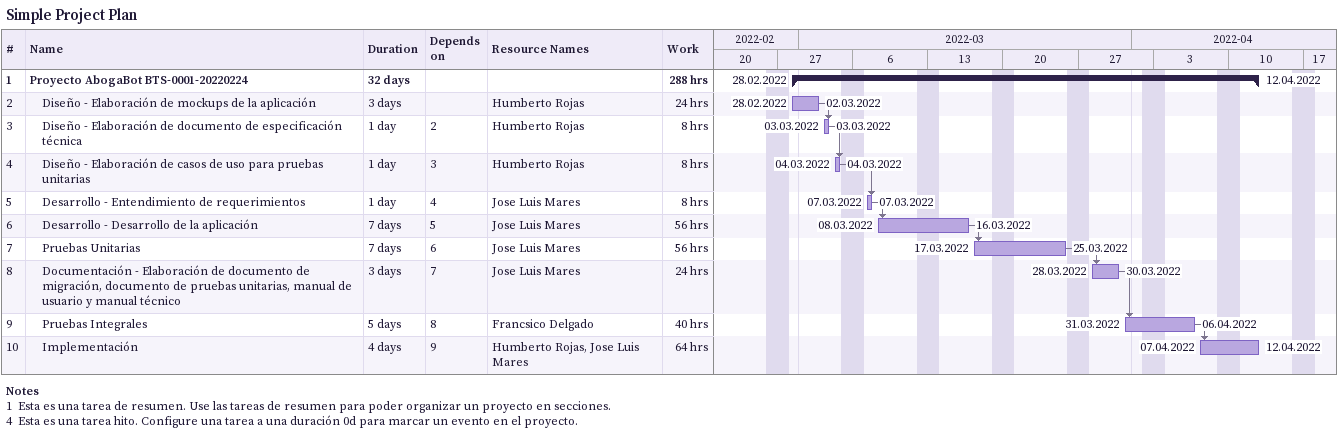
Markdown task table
Simple Project Plan

| ID | Level | Task | Duration | Start | Finish | Predecessors | Resources | Work (h) |
|---|---|---|---|---|---|---|---|---|
| 1 | 1 | **Proyecto AbogaBot BTS-0001-20220224** | 32d | 2022-02-28 | 2022-04-12 |  |  | 288 |
| 2 | 2 | Diseño - Elaboración de mockups de la aplicación | 3d | 2022-02-28 | 2022-03-02 |  | Humberto Rojas | 24 |
| 3 | 2 | Diseño - Elaboración de documento de especificación técnica | 1d | 2022-03-03 | 2022-03-03 | 2 | Humberto Rojas | 8 |
| 4 | 2 | Diseño - Elaboración de casos de uso para pruebas unitarias | 1d | 2022-03-04 | 2022-03-04 | 3 | Humberto Rojas | 8 |
| 5 | 2 | Desarrollo - Entendimiento de requerimientos | 1d | 2022-03-07 | 2022-03-07 | 4 | Jose Luis Mares | 8 |
| 6 | 2 | Desarrollo - Desarrollo de la aplicación | 7d | 2022-03-08 | 2022-03-16 | 5 | Jose Luis Mares | 56 |
| 7 | 2 | Pruebas Unitarias | 7d | 2022-03-17 | 2022-03-25 | 6 | Jose Luis Mares | 56 |
| 8 | 2 | Documentación - Elaboración de documento de migración, documento de pruebas unitarias, manual de usuario y manual técnico | 3d | 2022-03-28 | 2022-03-30 | 7 | Jose Luis Mares | 24 |
| 9 | 2 | Pruebas Integrales | 5d | 2022-03-31 | 2022-04-06 | 8 | Francsico Delgado | 40 |
| 10 | 2 | Implementación | 4d | 2022-04-07 | 2022-04-12 | 9 | Humberto Rojas, Jose Luis Mares | 64 |

Notes
- 1: Esta es una tarea de resumen. Use las tareas de resumen para poder organizar un proyecto en secciones.
- 4: Esta es una tarea hito. Configure una tarea a una duración 0d para marcar un evento en el proyecto.
